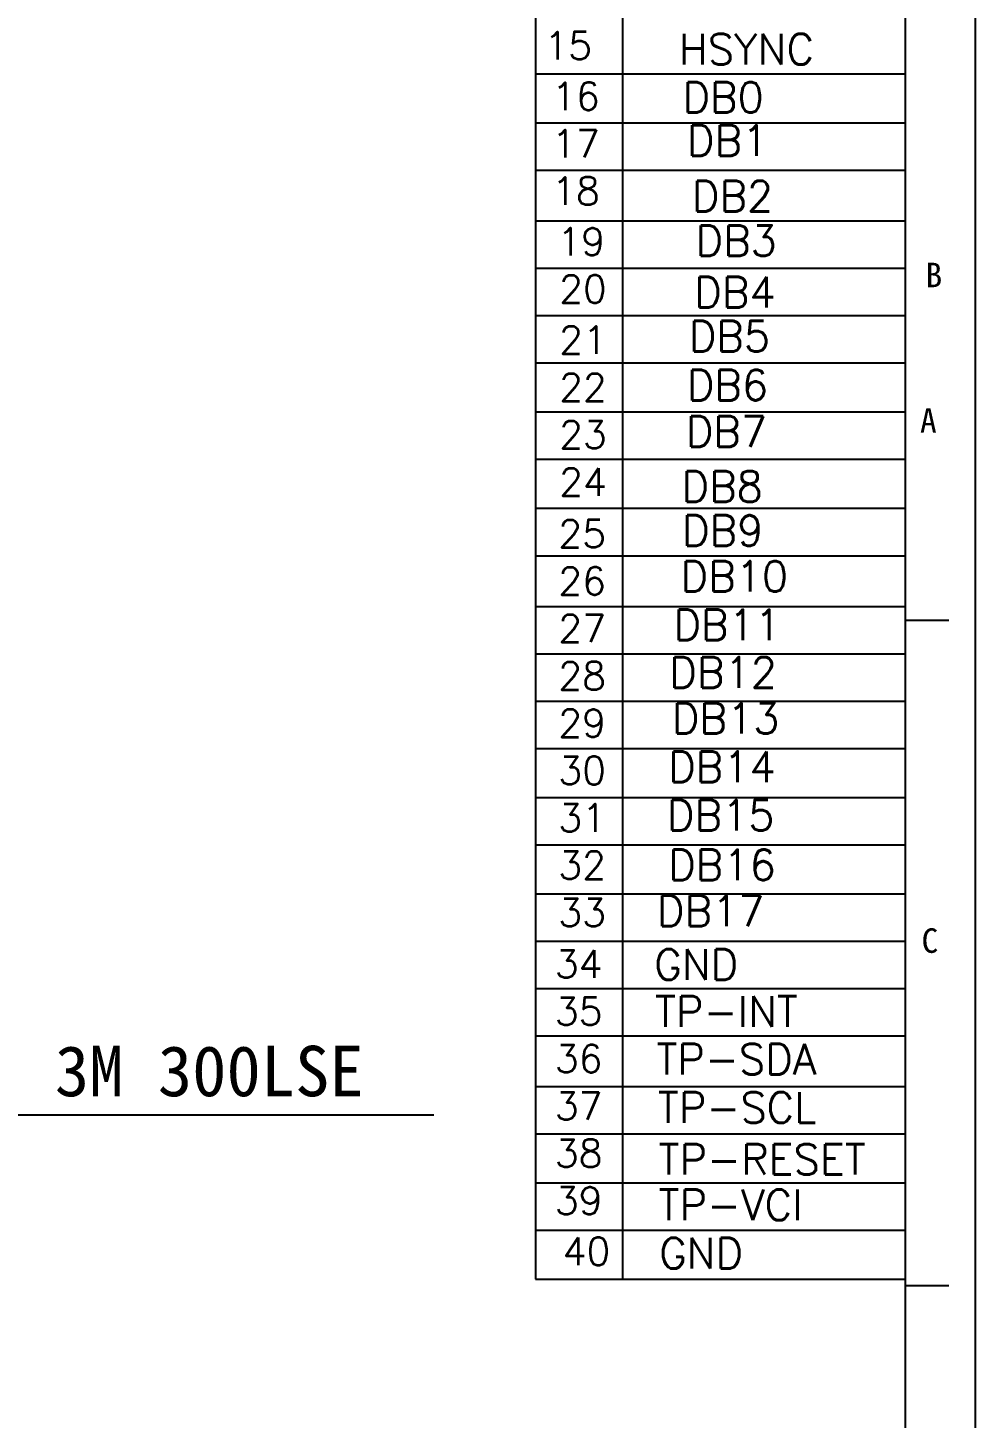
# Model space of a CAD drawing. Header units: millimetres. Extents: x 3346 to 4468, y 1053 to 1397.
# Drawn here: x 4373.7 to 4467.6, y 1178.9 to 1316.8 of the extents above; entities that cross this region are included whole.
import ezdxf

# ---------------------------------------------------------------- set-up
doc = ezdxf.new("R2010")
doc.units = ezdxf.units.MM
doc.layers.add('FPC', color=42, linetype='Continuous')
doc.styles.get("Standard").update_dxf_attribs({"font": 'txt', "bigfont": 'gbcbig.shx'})
doc.styles.add('宋', font='')
doc.styles.add('宋体', font='')
doc.styles.get('宋').set_extended_font_data('SimSun')
doc.styles.get('宋体').set_extended_font_data('SimSun')
doc.dimstyles.new('ISO-25', dxfattribs={"dimtxt": 2.5, "dimasz": 2.5, "dimexe": 1.25, "dimexo": 0.625, "dimtad": 1, "dimtxsty": 'Standard', "dimcen": 2.5, "dimadec": 0, "dimazin": 0, "dimtfac": 1, "dimtmove": 0, "dimatfit": 3, "dimfxl": 1, "dimarcsym": 0})

msp = doc.modelspace()

# ---------------------------------------------------------------- linework, layer by layer
at = {"color": 7, "linetype": 'Continuous'}
msp.add_line((4467.6288, 1396.9748), (4467.6288, 1053.1667), dxfattribs=at)
for p, q in [((4424.049, 1390.0292), (4424.049, 1269.1336)), ((4432.6813, 1390.0292), (4432.6813, 1269.1336)), ((4460.6832, 1269.1336), (4424.049, 1269.1336)), ((4424.049, 1269.1336), (4424.049, 1192.7343)), ((4460.6832, 1269.1336), (4424.049, 1269.1336)), ((4432.6813, 1269.1336), (4432.6813, 1192.7343))]:
    msp.add_line(p, q)
at = {"linetype": 'Continuous'}
for p, q in [((4460.6832, 1390.0292), (4460.6832, 1060.1123)), ((4460.6832, 1258.0624), (4465.0242, 1258.0624)), ((4460.6832, 1192.0791), (4465.0242, 1192.0791))]:
    msp.add_line(p, q, dxfattribs=at)
for points in [[(4424.049, 1312.2252), (4460.6832, 1312.2252)], [(4424.049, 1307.3693), (4460.6832, 1307.3693)], [(4424.049, 1302.6752), (4460.6832, 1302.6752)], [(4424.049, 1297.6575), (4460.6832, 1297.6575)], [(4424.049, 1292.9635), (4460.6832, 1292.9635)], [(4424.049, 1288.2695), (4460.6832, 1288.2695)], [(4424.049, 1283.5754), (4460.6832, 1283.5754)], [(4424.049, 1278.7196), (4460.6832, 1278.7196)], [(4424.049, 1274.0255), (4460.6832, 1274.0255)], [(4424.049, 1269.1696), (4460.6832, 1269.1696)], [(4424.049, 1264.4396), (4460.6832, 1264.4396)], [(4424.049, 1259.4218), (4460.6832, 1259.4218)], [(4424.049, 1254.7278), (4460.6832, 1254.7278)], [(4424.049, 1250.0338), (4460.6832, 1250.0338)], [(4424.049, 1245.3398), (4460.6832, 1245.3398)], [(4424.049, 1240.4839), (4460.6832, 1240.4839)], [(4424.049, 1235.7898), (4460.6832, 1235.7898)], [(4424.049, 1230.934), (4460.6832, 1230.934)], [(4424.049, 1226.2399), (4460.6832, 1226.2399)], [(4424.049, 1221.5459), (4460.6832, 1221.5459)], [(4424.049, 1216.8519), (4460.6832, 1216.8519)], [(4424.049, 1211.8342), (4460.6832, 1211.8342)], [(4424.049, 1207.1401), (4460.6832, 1207.1401)], [(4424.049, 1202.2842), (4460.6832, 1202.2842)], [(4424.049, 1197.5902), (4460.6832, 1197.5902)], [(4424.049, 1192.7343), (4460.6832, 1192.7343)]]:
    msp.add_lwpolyline(points)

# ---------------------------------------------------------------- texts
for s, height, p in [('15', 2.75168, (4424.9349, 1313.6497)), ('16', 2.75168, (4425.7102, 1308.6307)), ('17', 2.75168, (4425.7102, 1303.9367)), ('18', 2.75168, (4425.7102, 1299.2427)), ('19', 2.75168, (4426.2285, 1294.2034)), ('20', 2.75168, (4426.4012, 1289.5094)), ('21', 2.75168, (4426.4012, 1284.4702)), ('22', 2.75168, (4426.4012, 1279.7761)), ('23', 2.75168, (4426.4012, 1275.0821)), ('24', 2.75168, (4426.4012, 1270.3881)), ('25', 2.75167, (4426.3169, 1265.2489)), ('26', 2.75168, (4426.3169, 1260.5549)), ('27', 2.75168, (4426.3169, 1255.8608)), ('28', 2.75168, (4426.3169, 1251.1668)), ('29', 2.75168, (4426.3169, 1246.4728)), ('30', 2.75168, (4426.3169, 1241.7788)), ('31', 2.75168, (4426.3169, 1237.0847)), ('32', 2.75168, (4426.3169, 1232.3907)), ('33', 2.75168, (4426.3169, 1227.6967)), ('34', 2.75168, (4425.9773, 1222.6006)), ('35', 2.75168, (4425.9773, 1217.9065)), ('36', 2.75168, (4425.9773, 1213.2125)), ('37', 2.75168, (4425.9773, 1208.5185)), ('38', 2.75168, (4425.9773, 1203.8245)), ('39', 2.75168, (4425.9773, 1199.1305)), ('40', 2.75168, (4426.7526, 1194.1115))]:
    msp.add_text(s, height=height).set_placement(p)
at = {"color": 4, "linetype": 'Continuous', "style": '宋体'}
for s, p in [('B', (4462.7085, 1291.0677)), ('A', (4462.1621, 1276.6333)), ('C', (4462.3154, 1225.073))]:
    msp.add_text(s, height=2.431, dxfattribs=at).set_placement(p)
at = {"color": 3, "insert": (4376.425, 1215.8551), "char_height": 5, "attachment_point": 1, "style": '宋'}
msp.add_mtext_dynamic_manual_height_columns('3M 300LSE', width=47.447441, gutter_width=12.5, heights=[0], dxfattribs=at)
at = {"layer": 'FPC', "color": 3}
for s, p in [('HSYNC', (4438.2658, 1313.1551)), ('DB0', (4438.6172, 1308.3833)), ('DB1', (4439.0687, 1304.1052)), ('DB2', (4439.5547, 1298.5852)), ('DB3', (4439.9191, 1294.172)), ('DB4', (4439.7976, 1289.0567)), ('DB5', (4439.2452, 1284.6988)), ('DB6', (4439.0473, 1279.8531)), ('DB7', (4438.9483, 1275.2574)), ('DB8', (4438.5328, 1269.794)), ('DB9', (4438.5817, 1265.4227)), ('DB10', (4438.4342, 1260.8838)), ('DB11', (4437.7253, 1256.0823)), ('DB12', (4437.3253, 1251.3639)), ('DB13', (4437.5717, 1246.8077)), ('DB14', (4437.2021, 1242.0053)), ('DB15', (4437.0788, 1237.2029)), ('DB16', (4437.2021, 1232.2773)), ('DB17', (4436.0932, 1227.7212)), ('GND', (4435.8319, 1222.4002)), ('TP-INT', (4435.9004, 1217.743)), ('TP-SDA', (4436.0375, 1213.0172)), ('TP-SCL', (4436.1746, 1208.2229)), ('TP-RESET', (4436.2431, 1203.0862)), ('TP-VCI', (4436.2431, 1198.5659)), ('GND', (4436.3116, 1193.7716))]:
    msp.add_text(s, height=3.03264, dxfattribs=at).set_placement(p)

# ---------------------------------------------------------------- leaders
at = {"color": 3}
msp.add_leader([(4357.1761, 1239.9361), (4371.6753, 1209.0007), (4413.9712, 1209.0007)], dimstyle='ISO-25', override={"dimgap": 0.625, "dimtad": 0}, dxfattribs=at)

doc.saveas('drawing.dxf')
